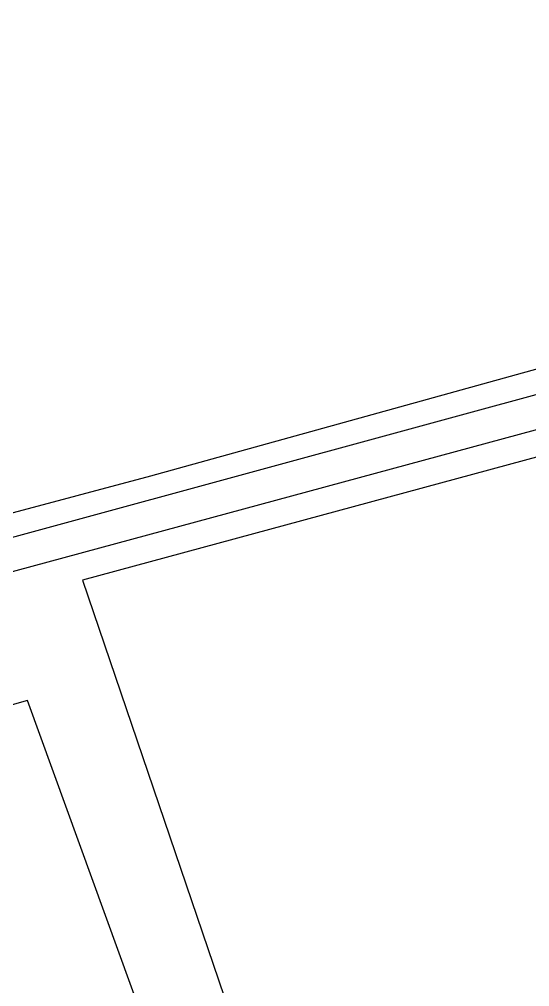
# Model space of a CAD drawing. Header units: inches. Extents: x 653559 to 669309, y 7245317 to 7256454.
# Drawn here: x 662017.9 to 662089.2, y 7251745.6 to 7251880.8 of the extents above; entities that cross this region are included whole.
import ezdxf

# ---------------------------------------------------------------- set-up
doc = ezdxf.new("R2010")
doc.units = ezdxf.units.IN
doc.header["$MEASUREMENT"] = 0
for name, color, linetype in [('Agricola', 3, 'Continuous'), ('Alambrados', 7, 'Continuous'), ('Caminos', 1, 'Continuous'), ('Reserva', 92, 'Continuous')]:
    doc.layers.add(name, color=color, linetype=linetype)

msp = doc.modelspace()

# ---------------------------------------------------------------- linework, layer by layer
at = {"layer": 'Agricola', "transparency": 33554613}
msp.add_polyline3d([(663145.84, 7250907.81, 0), (662930.74, 7251413.96, 0), (662703.81, 7251944.1, 0), (662696.27, 7251983.78, 0), (662026.74, 7251802.41, 0), (662091.43, 7251612.31, 0), (662179.94, 7251375.77, 0), (662219.49, 7251271.26, 0), (662263.94, 7251065.41, 0), (662262.62, 7251027.05, 0), (662272, 7250977.29, 0)], dxfattribs=at)
at = {"layer": 'Alambrados', "transparency": 33554613}
msp.add_lwpolyline([(662809.33, 7252024.32), (661974.83, 7251796.91), (661923.43, 7251778.86), (661933.59, 7251764.15), (661938.03, 7251748.91), (661965.44, 7251669.38), (661980.53, 7251623.07), (661984.76, 7251613.02), (661983.44, 7251597.54), (661944.54, 7251579.68), (661801.93, 7251511.16), (661785.53, 7251472.39), (661756.03, 7251378.6), (661746.77, 7251346.58), (661730.63, 7251259.93), (661711.31, 7251153.97), (661722.42, 7251108.33), (661734.6, 7251072.34), (661731.29, 7251019.82), (661718.49, 7250919.52), (661721.82, 7250843.16), (661649.43, 7250685.52), (661600.86, 7250585.98)], dxfattribs=at)
at = {"layer": 'Caminos', "transparency": 33554613}
msp.add_lwpolyline([(662149.17, 7251839.39), (662008.41, 7251801.29), (661982.87, 7251792.82), (661973.75, 7251788.72), (661962.24, 7251778.4), (661951.79, 7251767.16), (661946.76, 7251758.69), (661945.3, 7251750.22), (661945.83, 7251739.24)], dxfattribs=at)
at = {"layer": 'Reserva', "transparency": 33554613}
msp.add_lwpolyline([(662033.64, 7252038.56), (662036.29, 7251997.55), (662031, 7251955.21), (662020.41, 7251918.17), (661993.95, 7251887.74), (661978.08, 7251862.61), (661972.79, 7251829.54), (661972.79, 7251815.65), (661984.03, 7251803.08), (662036.29, 7251816.97), (662401.41, 7251918.17), (662781.09, 7252026.65)], dxfattribs=at)
msp.add_lwpolyline([(662305.04, 7250589.15), (662389.71, 7250622.49), (662384.41, 7250694.46), (662341.02, 7250796.59), (662292.87, 7250857.44), (662265.35, 7250886.55), (662256.88, 7250958.51), (662261.65, 7250998.2), (662235.19, 7251141.6), (662203.97, 7251276.01), (662019.02, 7251785.6), (661980.13, 7251774.49), (661957.11, 7251746.71), (661955.52, 7251722.1), (661999.97, 7251598.28), (661966.64, 7251569.7), (662004.74, 7251453.81), (662050.94, 7251294.34), (662209.77, 7250846.14), (662295.1, 7250599.42)], close=True, dxfattribs=at)

doc.saveas('drawing.dxf')
